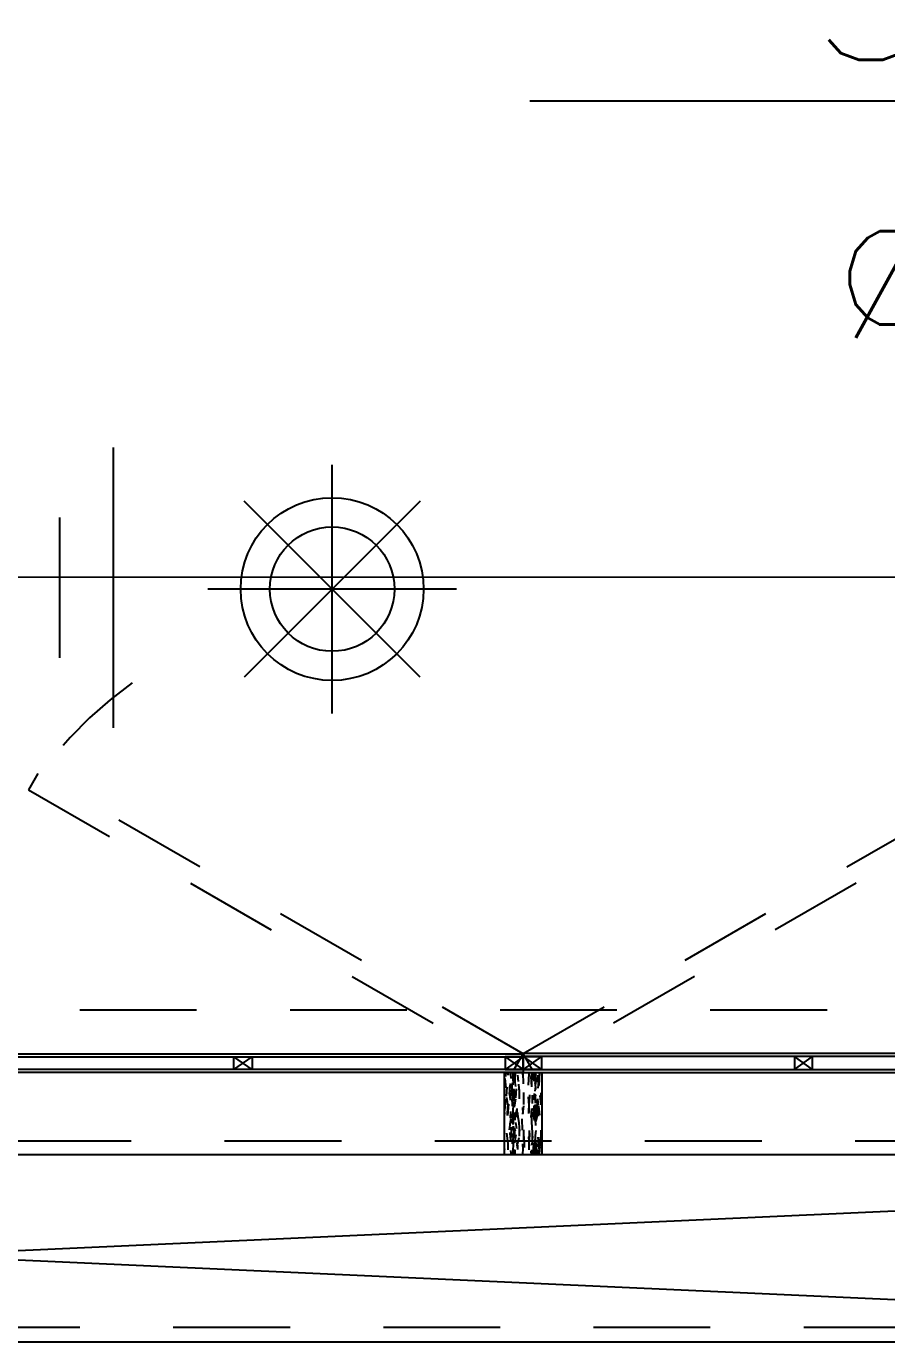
# Model space of a CAD drawing. Header units: millimetres. Extents: x 188.6 to 263.2, y 40.1 to 120.1.
# Drawn here: x 225.931 to 226.852, y 69.115 to 70.523 of the extents above; entities that cross this region are included whole.
import ezdxf
from ezdxf.enums import TextEntityAlignment as Align

# ---------------------------------------------------------------- set-up
doc = ezdxf.new("R2010")
doc.units = ezdxf.units.MM
doc.set_wipeout_variables(frame=1)
doc.linetypes.add('HIDDEN2', pattern=[0.1875, 0.125, -0.0625])
doc.linetypes.add('XREF-TIPO$0$HIDDEN', pattern=[0.375, 0.25, -0.125])
for name, color, linetype in [('ARQ', 8, 'Continuous'), ('ESTR-VIGAS', 11, 'HIDDEN2'), ('ESTRUTURA', 7, 'Continuous'), ('SPK', 10, 'Continuous'), ('SPK-COL', 7, 'Continuous'), ('SPK-CONEXAO', 10, 'Continuous'), ('SPK-INTERNO', 244, 'Continuous'), ('SPK-TUBO-TETO', 12, 'Continuous')]:
    doc.layers.add(name, color=color, linetype=linetype)
doc.styles.add('ROMANS', font='ROMANS.SHX', dxfattribs={"height": 0.15})
pattern_1 = [(79.69520000000003, (226.4120790876502, 69.33205245531212), (0.0399997950214397, 0.2400000384339161), [0.00447212, -0.4427414399999975]), (90, (226.4128790875719, 69.33645245528828), (-0.04, 0.04), [0.0044, -0.0356]), (108.4348999999999, (226.4128790875719, 69.34085245526444), (-0.0399999361289083, 0.0800000173837185), [0.00379472, -0.1226963599999994]), (262.875, (226.4116790876312, 69.34445245659958), (0.0399999312757586, 0.2800000151938114), [0.00322492, -0.3192654]), (264.8056, (226.4112790876122, 69.34125245644759), (0.0399998089879781, 0.4000000268017958), [0.00441816, -0.4373962800000001]), (284.0361999999999, (226.4108790875932, 69.33685245647143), (0.0399999222944498, -0.1200000218395896), [0.00494772, -0.15997648]), (99.46229999999994, (226.4120790876502, 69.33525245546411), (-0.0399999255680974, 0.2000000309478123), [0.00243312, -0.2408774]), (83.65980000000005, (226.4116790876312, 69.33765245511246), (-0.0400000631583878, -0.3199999761042569), [0.00362216, -0.35859324]), (275.7106, (226.4120790876502, 69.34125245644759), (0.0400000525866517, -0.3599999769398341), [0.00401996, -0.3979750799999974]), (258.6901000000001, (226.4124790875528, 69.33725245579194), (0.0399999052864643, 0.1600000300892381), [0.0020396, -0.2019211599999987]), (84.8056, (226.4124790875528, 69.32845245583961), (-0.0399998089879779, -0.4000000268017958), [0.00441816, -0.43739628]), (78.69009999999997, (226.4128790875719, 69.33285245581578), (-0.0399999052864644, -0.160000030089238), [0.0040792, -0.19988156]), (90, (226.4136790876098, 69.33685245647143), (-0.04, 0.04), [0.0048, -0.0352]), (110.5559999999999, (226.4136790876098, 69.3416524557681), (-0.0799998398568635, 0.2000000737816969), [0.0034176, -0.3383425599999999]), (93.81409999999993, (226.4124790875528, 69.34485245592009), (-0.0400002449589481, 0.5599999736578523), [0.00601332, -0.59531852]), (84.8056, (226.4120790876502, 69.35085245504092), (-0.0399998089879779, -0.4000000268017958), [0.00441816, -0.43739628]), (90, (226.4124790875528, 69.35525245501708), (-0.04, 0.04), [0.0044, -0.0356]), (95.19439999999994, (226.4124790875528, 69.31965245588731), (-0.039999808987978, 0.4000000268017958), [0.00441816, -0.4373962800000001]), (84.8056, (226.4120790876502, 69.32405245586345), (-0.0399998089879779, -0.4000000268017958), [0.00441816, -0.43739628]), (90, (226.4116790876312, 69.31965245588731), (-0.04, 0.04), [0.0024, -0.0376]), (95.19439999999994, (226.4116790876312, 69.32205245553564), (-0.039999808987978, 0.4000000268017958), [0.00441816, -0.4373962800000001]), (90, (226.4112790876122, 69.3264524555118), (-0.04, 0.04), [0.004, -0.036]), (100.3048, (226.4112790876122, 69.33045245616745), (0.0399997950214397, -0.2400000384339161), [0.00447212, -0.44274144]), (95.19439999999994, (226.4104790875742, 69.3348524561436), (-0.039999808987978, 0.4000000268017958), [0.00441816, -0.4373962800000001]), (84.8056, (226.4100790875552, 69.33925245611978), (-0.0399998089879779, -0.4000000268017958), [0.00441816, -0.43739628]), (84.8056, (226.4104790875742, 69.34365245609592), (-0.0399998089879779, -0.4000000268017958), [0.00441816, -0.43739628]), (81.86989999999993, (226.4108790875932, 69.34805245607208), (-0.03999997423262201, -0.2399999910584448), [0.00565684, -0.2771858399999973]), (90, (226.4116790876312, 69.3536524558724), (-0.04, 0.04), [0.006, -0.034]), (77.47120000000002, (226.435679087607, 69.35205245672772), (0.0399999841217957, 0.2000000128163639), [0.0036878, -0.36509396]), (84.28939999999999, (226.4364790876451, 69.35565245620023), (-0.0400000525866517, -0.3599999769398341), [0.00401996, -0.3979750800000001]), (98.13009999999994, (226.435679087607, 69.35205245672772), (-0.0399999742326217, 0.2399999910584448), [0.00282844, -0.2800142800000001]), (99.46229999999994, (226.435279087588, 69.35485245569657), (-0.0399999255680974, 0.2000000309478123), [0.0048662, -0.23844428]), (90, (226.43447908755, 69.31965245588731), (-0.04, 0.04), [0.0048, -0.0352]), (80.5377, (226.43447908755, 69.32445245518397), (-0.0399999255680975, -0.2000000309478122), [0.00243312, -0.2408774]), (291.8014, (226.434879087569, 69.32685245669495), (-0.039999996420026, 0.1200000109204308), [0.00215408, -0.21325252]), (282.9946000000001, (226.435679087607, 69.32485245636713), (-0.0799999031031338, 0.3600000307099759), [0.00533668, -0.5283298799999999]), (82.87500000000001, (226.435679087607, 69.35645245670389), (-0.0399999312757587, -0.2800000151938114), [0.00322492, -0.3192654]), (97.12499999999991, (226.435679087607, 69.35645245670389), (-0.0399999312757586, 0.2800000151938114), [0.00322492, -0.3192654]), (90, (226.435279087588, 69.31965245588731), (-0.04, 0.04), [0.0032, -0.0368]), (284.0361999999999, (226.435279087588, 69.3228524560393), (0.0399999222944498, -0.1200000218395896), [0.00329848, -0.16162576]), (86.63350000000004, (226.4340790876474, 69.32845245583961), (-0.0400004385341794, -0.6399999728787479), [0.00681176, -0.6743637199999946]), (87.70940000000003, (226.43447908755, 69.33525245546411), (-0.0399998301250331, -0.9600000051670294), [0.010008, -0.9907916800000002]), (93.17979999999955, (226.434879087569, 69.3452524552406), (-0.0399996416930524, 0.6800000201079799), [0.00721112, -0.713899159999997]), (99.46229999999994, (226.43447908755, 69.35245245604824), (-0.0399999255680974, 0.2000000309478123), [0.00729932, -0.2360112]), (100.3048, (226.4380790876046, 69.31965245588731), (0.0399997950214397, -0.2400000384339161), [0.00447212, -0.44274144]), (105.9454, (226.4372790875666, 69.32405245586345), (0.0399999955718552, -0.1600000050660861), [0.00582408, -0.28538032]), (90, (226.435679087607, 69.32965245566379), (-0.04, 0.04), [0.0052, -0.0348]), (81.86989999999993, (226.435679087607, 69.3348524561436), (-0.03999997423262201, -0.2399999910584448), [0.00565684, -0.2771858399999973]), (93.57629999999935, (226.4364790876451, 69.34045245594393), (-0.0399996286932699, 0.600000026173364), [0.00641248, -0.6348362799999994]), (81.25380000000001, (226.436079087626, 69.3468524562479), (0.0400001678823012, 0.279999973454254), [0.00526116, -0.5208566799999947]), (75.96380000000005, (226.4368790875476, 69.35205245672772), (-0.0399999222944498, -0.1200000218395896), [0.00494772, -0.15997648]), (90, (226.4380790876046, 69.3568524560244), (-0.04, 0.04), [0.0028, -0.0372]), (264.8056, (226.4340790876474, 69.32845245583961), (0.0399998089879781, 0.4000000268017958), [0.00883628, -0.4329781600000002]), (85.23639999999993, (226.4316790876498, 69.31965245588731), (-0.0399996613064505, -0.4400000378527836), [0.00963328, -0.4720305200000002]), (90, (226.4324790875714, 69.32925245634328), (-0.04, 0.04), [0.0092, -0.0308]), (94.08559999999996, (226.4324790875714, 69.3384524556161), (-0.0399998452941669, 0.5200000059605934), [0.0112285199999999, -0.5501981999999948]), (90, (226.4316790876498, 69.34965245521676), (-0.04, 0.04), [0.01, -0.03]), (97.12499999999991, (226.4400790875832, 69.31965245588731), (-0.0399999312757586, 0.2800000151938114), [0.00967472, -0.3128156]), (96.34019999999997, (226.4388790876426, 69.32925245634328), (-0.0400000631583877, 0.3199999761042569), [0.00724432, -0.3549710800000001]), (87.51039999999998, (226.4380790876046, 69.33645245528828), (-0.0400007146107917, -0.8799999791882172), [0.00920868, -0.91166048]), (83.48020000000005, (226.4384790876236, 69.34565245642374), (-0.1199999810097492, -1.039999991634944), [0.01409112, -1.395022079999999]), (93.01279999999981, (226.4140790876288, 69.31965245588731), (-0.0400001641951632, 0.7200000004678956), [0.00761052, -0.7534413999999995]), (81.86989999999993, (226.4136790876098, 69.32725245601546), (-0.03999997423262201, -0.2399999910584448), [0.0084852799999999, -0.2743574399999974]), (87.61409999999995, (226.4148790875505, 69.33565245664727), (-0.0399993108224176, -0.9200000209549773), [0.0096083199999999, -0.9512246399999948]), (100.6197, (226.4152790875694, 69.3452524552406), (0.0800003233247349, -0.4399999361847267), [0.00651152, -0.64464128]), (90, (226.4140790876288, 69.35165245554458), (-0.04, 0.04), [0.008, -0.032]), (86.82020000000004, (226.4092790876336, 69.31965245588731), (-0.0399996416930523, -0.6800000201079799), [0.00721112, -0.7138991599999948]), (96.00899999999996, (226.4096790876526, 69.32685245669495), (0.0399999726992737, -0.3999999900362416), [0.007642, -0.75655692]), (96.7098, (226.4088790876146, 69.33445245496046), (0.0399997552497613, -0.3600000399100522), [0.00684688, -0.6778428000000001]), (84.28939999999999, (226.4080790875766, 69.34125245644759), (-0.0400000525866517, -0.3599999769398341), [0.00803992, -0.39395512]), (77.90519999999998, (226.4088790876146, 69.34925245589625), (-0.0800002693395147, -0.359999944064556), [0.00572712, -0.56698572]), (99.46229999999994, (226.4100790875552, 69.35485245569657), (-0.0399999255680974, 0.2000000309478123), [0.0048662, -0.23844428]), (93.81409999999993, (226.4168790876454, 69.31965245588731), (-0.0400002449589481, 0.5599999736578523), [0.00601332, -0.59531852]), (77.19570000000002, (226.4164790876264, 69.32565245500814), (-0.1200002955069241, -0.519999913875351), [0.0090244, -0.89341672]), (90, (226.418479087605, 69.33445245496046), (-0.04, 0.04), [0.01, -0.03]), (95.44029999999985, (226.418479087605, 69.34445245659958), (0.0399997348496507, -0.4400000124883264), [0.008438, -0.8353629199999995]), (96.7098, (226.417679087567, 69.35285245536873), (0.0399997552497613, -0.3600000399100522), [0.00684688, -0.6778428000000001]), (90, (226.4064790876171, 69.31965245588731), (-0.04, 0.04), [0.0068, -0.0332]), (98.13009999999994, (226.4064790876171, 69.3264524555118), (-0.0399999742326217, 0.2399999910584448), [0.01131372, -0.2715289999999999]), (87.61409999999995, (226.4048790876575, 69.33765245511246), (-0.0399993108224176, -0.9200000209549773), [0.0096083199999999, -0.9512246399999948]), (84.47250000000003, (226.40527908756, 69.34725245556842), (0.0799994151865981, 0.840000068775989), [0.01245792, -1.233335]), (96.8428, (226.4428790875997, 69.31965245588731), (0.0800003199169901, -0.6799999746191422), [0.0100717599999999, -0.9971025199999946]), (90, (226.4416790875427, 69.32965245566379), (-0.04, 0.04), [0.0112, -0.0288]), (86.34780000000003, (226.4416790875427, 69.34085245526444), (-0.0799994919411372, -1.240000037688629), [0.0188382399999999, -1.864987639999988]), (90, (226.4288790876332, 69.31965245588731), (-0.04, 0.04), [0.0096, -0.0304]), (94.76359999999987, (226.4288790876332, 69.32925245634328), (-0.0399996613064504, 0.4400000378527836), [0.0096332799999999, -0.4720305199999978]), (88.15239999999996, (226.4280790875952, 69.33885245679926), (-0.0399997735908692, -1.200000018572352), [0.01240644, -1.22823856]), (87.2737, (226.4284790876143, 69.35125245622407), (-0.0399998407090877, -0.8000000117989386), [0.00840952, -0.8325423200000001]), (84.8056, (226.4224790875621, 69.31965245588731), (-0.0399998089879779, -0.4000000268017958), [0.00883628, -0.4329781600000001]), (90, (226.4232790876001, 69.32845245583961), (-0.04, 0.04), [0.0128, -0.0272]), (91.90919999999942, (226.4232790876001, 69.34125245644759), (-0.0400009696431283, 1.15999996126315), [0.01200668, -1.188659799999997]), (93.57629999999935, (226.4228790875811, 69.3532524565519), (-0.0399996286932699, 0.600000026173364), [0.00641248, -0.6348362799999994])]

# ---------------------------------------------------------------- blocks, each defined once
blk = doc.blocks.new('ESTR-TP-29.09.2016')
at = {"layer": 'ESTR-VIGAS'}
for points in [[(23.31003711690067, 9.955175113753011), (17.94003711690067, 9.955175113753011)], [(17.94003711690067, 9.815175113753014), (23.31003711690067, 9.815175113753014)], [(22.51003711690079, 9.615175113753011), (17.94003711690067, 9.615175113753011)]]:
    blk.add_lwpolyline(points, dxfattribs=at)
blk = doc.blocks.new('XREF-TIPO$0$A$C17B41C2F')
at = {"color": 0}
for p, q in [((-0.0500000473812179, 0.0168749634176493), (-0.0305222213037268, 0.0031507220119238)), ((-0.0305222213037268, 0.0168749634176493), (-0.0500000473812179, 0.0031507220119238)), ((0.2402610395802185, 0.0031372644007206), (0.2597388656577095, 0.0168749634176493)), ((0.2597388656577095, 0.0031372644007206), (0.2402610395802185, 0.0168749634176493))]:
    blk.add_line(p, q, dxfattribs=at)
at = {"color": 0, "ltscale": 0.5}
for p, q in [((0.5305221265416549, 0.0168749634176493), (0.5499999526191459, 0.0031507220119238)), ((0.5499999526191459, 0.0168749634176493), (0.5305221265416549, 0.0031507220119238))]:
    blk.add_line(p, q, dxfattribs=at)
for points in [[(-0.0500000473812179, -3.53902578e-08), (0.5499999526191459, -3.53902578e-08), (0.5499999526191459, 0.0199999641627073), (-0.0500000473812179, 0.0199999641627073)], [(-0.0500000473812179, 0.0031507220119238), (0.5499999526191459, 0.0031249653548002), (0.5499999526191459, 0.0168749634176493), (-0.0500000473812179, 0.0168749634176493), (-0.0500000473812179, 0.0031507220119238)], [(0.5499999526191459, 0.0031507220119238), (0.5305221265416549, 0.0031507220119238), (0.5305221265416549, 0.0168749634176493), (0.5499999526191459, 0.0168749634176493)]]:
    blk.add_lwpolyline(points, close=True, dxfattribs=at)
at = {"color": 0}
for points in [[(-0.0305222213037268, 0.0031507220119238), (-0.0500000473812179, 0.0031507220119238), (-0.0500000473812179, 0.0168749634176493), (-0.0305222213037268, 0.0168749634176493)], [(0.2597388656577095, 0.0168749634176493), (0.2402610395802185, 0.0168749634176493), (0.2402610395802185, 0.0031372644007206), (0.2597388656577095, 0.0031372644007206)]]:
    blk.add_lwpolyline(points, close=True, dxfattribs=at)
blk = doc.blocks.new('SPK')
blk.add_wipeout([(-0.06921631928335215, 0.06920484753231643), (-0.06731210151277799, 0.07105806251086433), (-0.06731209800041053, 0.07105806583753327), (-0.06584547272539164, 0.07241898753122777), (-0.06584547717545063, 0.07241898348574383), (-0.06355536024178221, 0.07443658997529257), (-0.06355535802305745, 0.07443659186938989), (-0.06178372632609453, 0.07591328621059512), (-0.06178371935187907, 0.07591329188585771), (-0.059604059364282605, 0.07763615421118564), (-0.059604052922157244, 0.07763615915630467), (-0.057868626553498885, 0.0789380043148733), (-0.05786862655349896, 0.07893800431487347), (-0.05456747691208451, 0.08125468463474972), (-0.05456747691208451, 0.08125468463474972), (-0.05245113255746503, 0.08263643447597735), (-0.050711400261287835, 0.08371517629968528), (-0.05071140026128795, 0.08371517629968545), (-0.04810922361487613, 0.08523699048403133), (-0.04810922361487635, 0.08523699048403166), (-0.045293378345958146, 0.08676587315118978), (-0.04529337405728622, 0.08676587538965908), (-0.04313176547683107, 0.08786030140235868), (-0.041566869621955334, 0.08861128525923384), (-0.039893902695405714, 0.0893768621522173), (-0.039893895279199114, 0.08937686546206036), (-0.03642099757998274, 0.09084725730428866), (-0.036420989921164305, 0.09084726037434854), (-0.034084600995894825, 0.09174929156979023), (-0.031753209664861615, 0.0925818940277785), (-0.030248909561753308, 0.09308418432697207), (-0.028074781809412027, 0.09376274824904618), (-0.026606389728518927, 0.09418989626389296), (-0.026606389728518965, 0.09418989626389307), (-0.02440373708014133, 0.09478438958685809), (-0.022556553882416182, 0.09524082264243061), (-0.022556548385220525, 0.09524082394421302), (-0.020347394105657567, 0.09573705963915774), (-0.020347394105657623, 0.09573705963915813), (-0.01830519409725452, 0.09614838255070396), (-0.01830518611924107, 0.09614838406941484), (-0.014773231863054027, 0.09675396283482446), (-0.014773225577882017, 0.09675396379438461), (-0.011409130045493045, 0.09720801941135848), (-0.00995641275684457, 0.09736751753969974), (-0.008285420553617593, 0.09752390396731375), (-0.00828541803627163, 0.0975239041811568), (-0.005796119197604823, 0.09770343352199307), (-0.0046998623551388775, 0.0977622926446986), (-0.0046998623551388775, 0.09776229264469893), (-0.0026587878056059237, 0.09783907018754823), (-0.002658787805605904, 0.09783907018754862), (-0.0010208938404785593, 0.0978698619445999), (-0.0010208902677861975, 0.09786986198186254), (-1.95773314936126e-17, 0.09787518571702725), (0.0016126167120473725, 0.09786190142885376), (0.003836511818827926, 0.09779997383348649), (0.003836520063716248, 0.09779997351009206), (0.008357409638574769, 0.09751776188895045), (0.01131808733397664, 0.09721866045791705), (0.011318095656939458, 0.0972186594890807), (0.015505192888470614, 0.09663937772149161), (0.017459965009229528, 0.09630543918440848), (0.017459965009229587, 0.09630543918440887), (0.02071532323414791, 0.09565813206111917), (0.022762524683221468, 0.09519181170240248), (0.024752358013840233, 0.09469395830988825), (0.024752358013840233, 0.0946939583098883), (0.027403241933047422, 0.09396118406877596), (0.027403246981906895, 0.09396118259648445), (0.030625742530395947, 0.09296089836359434), (0.03236062875758614, 0.09237135899517807), (0.03236062875758614, 0.09237135899517807), (0.03542315673200045, 0.09124091275156276), (0.037277051928814565, 0.09049940665463607), (0.03727705192881465, 0.0904994066546363), (0.03978837168133429, 0.0894238858499592), (0.04215015321460666, 0.08833535781434909), (0.04215016132987424, 0.08833535394256448), (0.04508444155702481, 0.08686820334352374), (0.04693080343807575, 0.08589136521565921), (0.049020861886943635, 0.08471604922137965), (0.05131187690282688, 0.08334852464399178), (0.05298137461486883, 0.08229752930102979), (0.054876424867120265, 0.08104638230440608), (0.056630428966484715, 0.07983082421633858), (0.05663042896648478, 0.07983082421633869), (0.05915105587284406, 0.07798179910868397), (0.061483518019655556, 0.07615659716367817), (0.06589565979793029, 0.0723733314196946), (0.06693544266660909, 0.07141292341822636), (0.06693544266660933, 0.07141292341822658), (0.06921631928335215, 0.06920484753231643), (0.06921632031475566, 0.06920484650091285), (0.06921632031475566, 0.06920484650091285), (0.06921632031475566, 0.06920484650091285), (0.07167990202852521, 0.06665028156712216), (0.07167990516973417, 0.06665027818944969), (0.07389502049397918, 0.06418606446698627), (0.07389502049397935, 0.06418606446698638), (0.07526289174529664, 0.06257682457028624), (0.0752628917452968, 0.06257682457028635), (0.0765021030335111, 0.06105591677770361), (0.07650209796698434, 0.06105592312478825), (0.0785096499557136, 0.058452470761432895), (0.0785096532153728, 0.05845246638412405), (0.08054059153300575, 0.05562134972858468), (0.08054059153300575, 0.05562134972858468), (0.08054059153300615, 0.05562134972858501), (0.0825583624869015, 0.05258049050320368), (0.0825583671889887, 0.05258048312191049), (0.08412137316877644, 0.05004242206822032), (0.08412137391463757, 0.050042420814714134), (0.08551790711486881, 0.0476171464628341), (0.08652139239360497, 0.04576894293190259), (0.0865213963124378, 0.04576893552561448), (0.08774913525562407, 0.04336924945274445), (0.08774913739956683, 0.043369245116045146), (0.08774913739956683, 0.043369245116045146), (0.08899716012448253, 0.04074761557985476), (0.08899716303726742, 0.04074760921980963), (0.09010088094243594, 0.038245932286181006), (0.0901008809424361, 0.03824593228618109), (0.091469226393567, 0.03484793635111538), (0.09146922865777773, 0.034847930409946076), (0.09266677317857659, 0.03152686775725266), (0.0932428424216427, 0.029780642094789922), (0.09378728154269568, 0.028019645442201924), (0.0937872815426957, 0.028019645442201924), (0.0937872815426957, 0.028019645442201924), (0.09475210401836161, 0.024561613003699218), (0.09475210401836161, 0.024561613003699218), (0.09475210401836161, 0.024561613003699218), (0.09519506023515854, 0.022785418762682585), (0.09519506155081119, 0.02278541326879005), (0.09570098842839143, 0.02055837326779611), (0.09605385402477037, 0.018842038194278654), (0.09642327001057713, 0.01685123001164837), (0.09667837368468835, 0.015321165724416996), (0.09694583770297525, 0.013527444835542052), (0.09694583848433248, 0.013527439240608619), (0.09723574276416788, 0.011258312602291876), (0.0972357434961699, 0.01125830628657204), (0.09751351474064672, 0.008527389601365787), (0.09751351474064687, 0.008527389601365787), (0.09776034992191193, 0.004959613987028266), (0.09776034992191193, 0.004959613987028266), (0.09786006881504858, 0.0022698966505632356), (0.09786006881504858, 0.0022698966505632356), (0.09786006881504858, -1.1471751035746491e-05), (0.097886657468063, -1.1471751035746491e-05), (0.09776776801008322, -0.004834463415599427), (0.09776776786634665, -0.004834466329306064), (0.09758096232982981, -0.007741510628955756), (0.09734306072620756, -0.010313230762184017), (0.09734306038295276, -0.01031323400565573), (0.09675643846130463, -0.01484350891905925), (0.09675643846130479, -0.014843508919059278), (0.09592425058363038, -0.0195136731713563), (0.09592425058363051, -0.019513673171356355), (0.09494539878945127, -0.023826781091498245), (0.09494539878945127, -0.023826781091498245), (0.0940216595427765, -0.027246104979556013), (0.09402165954277739, -0.027246104979556013), (0.09302547434581943, -0.030475529803191986), (0.0930254743458196, -0.03047552980319207), (0.09114594315173272, -0.03570761660242061), (0.09114594065683441, -0.03570762297285107), (0.08974019508484599, -0.03910744464344115), (0.08974019343707337, -0.03910744842570721), (0.08798175422577256, -0.04291844826564925), (0.08798175422577278, -0.04291844826564936), (0.08606677157814868, -0.046640953201987995), (0.08439658578251308, -0.04959991817280726), (0.08202376746768356, -0.05343337063788975), (0.08202376746768363, -0.053433370637889804), (0.07942061203779446, -0.05723178364997625), (0.07764636876407136, -0.059617168861494346), (0.07764636876407136, -0.0596171688614944), (0.07399769482625816, -0.0640906327214314), (0.0739976921255234, -0.06409063584020067), (0.07399769117066934, -0.06409063694285247), (0.06903842818124302, -0.06904989993227884), (0.0692163192833521, -0.06922779103438795), (0.06750319022401371, -0.07089953153440516), (0.06750319517856693, -0.07089952681642894), (0.0664293541778784, -0.0719068027105618), (0.0650949072474711, -0.0731172222821192), (0.06396552650382145, -0.07410741718233944), (0.06267473564115454, -0.07520239688553108), (0.061009588301878595, -0.07655967777511692), (0.05972334354970685, -0.07756738671252392), (0.0584261007701192, -0.07854928722275424), (0.056376513511830574, -0.08003325900001142), (0.05458746301695336, -0.08126420457672397), (0.05303706299137276, -0.08228460016802908), (0.051464363311682235, -0.08327741328293169), (0.04880667328631014, -0.08486255514419704), (0.046463758169640074, -0.08616782315372129), (0.044346514447141744, -0.08727649548139071), (0.04152956435084485, -0.08865171653352144), (0.03887130844710283, -0.08984920931092817), (0.03695465232019754, -0.09065446035006226), (0.0339322413366023, -0.09182868532313511), (0.03393223569543872, -0.09182868740789983), (0.031501503908738265, -0.0926907734410984), (0.028283865193476018, -0.09372284075174564), (0.024375949499406222, -0.09481448223209772), (0.02157806619742783, -0.09549018544916474), (0.018989002243635866, -0.09603863199261074), (0.015420552798588, -0.0966758615833618), (0.012639927452640972, -0.09707861317521659), (0.010106425176210182, -0.09737500640558448), (0.0064142995011060395, -0.09768774559571147), (0.0029499875495515465, -0.0978536675753703), (-1.95773314936126e-17, -0.0978536675753703), (-0.002119244925081541, -0.0978751857170272), (-0.008370066898137922, -0.09753961994626478), (-0.013053321220063203, -0.09702388598445076), (-0.016899559631689, -0.09642828872050879), (-0.018992318425401503, -0.09603797617089915), (-0.02183843385512763, -0.09543096932372873), (-0.021838440524248263, -0.09543096779738243), (-0.025647977446621624, -0.09447828583496465), (-0.027477616234217628, -0.09396240743746138), (-0.030476595573434295, -0.09303283936366168), (-0.03416818309942205, -0.0917411451067944), (-0.03666595209605284, -0.09077162637386448), (-0.03981096102862125, -0.08943677629201875), (-0.04403531657902437, -0.0874339437136551), (-0.04511720920347617, -0.08688054072244576), (-0.048079723013642266, -0.08527657566348833), (-0.05110340847581528, -0.08349943107705957), (-0.053011609606985914, -0.08230100302413532), (-0.05526392557501935, -0.08080563144286358), (-0.059025701769944476, -0.0780996542169858), (-0.060282891856834546, -0.07713326283272123), (-0.06188816118032037, -0.07585112639152444), (-0.0639843883432034, -0.07409112994824915), (-0.06651446830083071, -0.07182806605157085), (-0.06756304146559165, -0.0708424899435518), (-0.06921631928335258, -0.06922779103438834), (-0.07184129006119555, -0.06649926576326812), (-0.07553082910536091, -0.06227616130239119), (-0.0755308309609932, -0.062276159051396995), (-0.07918997829956001, -0.05755054584147554), (-0.079189979156959, -0.05755054466145293), (-0.08132994695696992, -0.05448382655828027), (-0.08132994695697003, -0.054483826558280324), (-0.08478375806794071, -0.04893500471981002), (-0.08654238492580377, -0.0457521901715405), (-0.08654238492580381, -0.0457521901715405), (-0.08654238560739363, -0.04575218888195845), (-0.08907062432685377, -0.04060976718685924), (-0.08907062623991056, -0.040609762989707976), (-0.0912370617926328, -0.03547407551496251), (-0.09123706482825422, -0.03547406770501002), (-0.0929948395167175, -0.030568918200795547), (-0.09299484228645057, -0.03056890977172208), (-0.09441107675243024, -0.025863866160773935), (-0.09533629543084832, -0.022210311445756997), (-0.0962027503101428, -0.01808987165352202), (-0.0967256198579447, -0.01504317735506741), (-0.09717510200699667, -0.01179269665338234), (-0.09763018723439565, -0.007029373785568421), (-0.09778785004151214, -0.004408526962033282), (-0.097886657468063, -1.1471751035746491e-05), (-0.09783348083033958, 0.0032146309890373204), (-0.09766161076283629, 0.006622342647802287), (-0.09766161016972631, 0.006622351379430652), (-0.09737399186904216, 0.009993697800629892), (-0.0973739918690423, 0.009993697800629892), (-0.0969365054885607, 0.013594101148928228), (-0.09648499581208014, 0.01649438458581498), (-0.09602346214901483, 0.01899622214345567), (-0.0953868634835784, 0.021969064753679685), (-0.09474773223215838, 0.024578464140159628), (-0.09400754073477735, 0.027271856404985445), (-0.09318474029980804, 0.029961881173307336), (-0.09318473985317066, 0.02996188256186863), (-0.0918799189013422, 0.03375061072254179), (-0.09187991890134233, 0.0337506107225419), (-0.08908765395008447, 0.04054944076261388), (-0.0877975064593546, 0.04327126810897708), (-0.08651457944275087, 0.04578181655755609), (-0.08417963551029749, 0.04994437551055467), (-0.08417963551029749, 0.04994437551055467), (-0.08417963551029752, 0.04994437551055467), (-0.08185360235447803, 0.053670792469699496), (-0.08185360235447822, 0.05367079246969969), (-0.07940673109796137, 0.057228101680341315), (-0.07940672666597488, 0.0572281078287013), (-0.07576826953903736, 0.06196406407827082), (-0.0757682695390374, 0.061964064078270875), (-0.07249512344885643, 0.06576279971132992), (-0.0691346974556115, 0.06912322570457574)]).dxf.layer = 'SPK'
at = {"layer": 'SPK'}
blk.add_circle((0, 0), 0.097886657468063, dxfattribs=at)
at = {"layer": 'SPK-INTERNO'}
for p, q in [((0, 0.133203512122364), (0, -0.133203512122364)), ((-0.0941891066995879, 0.0941891066995879), (0.0941891066995879, -0.0941891066995879)), ((-0.0941891066995879, -0.0941891066995879), (0.0941891066995879, 0.0941891066995879)), ((-0.133203512122364, 0), (0.133203512122364, 0))]:
    blk.add_line(p, q, dxfattribs=at)
blk.add_circle((0, 0), 0.0666017560611825, dxfattribs=at)
blk = doc.blocks.new('RED')
for p, q in [((0, -0.2000000000000455), (0, 0.2000000000000455)), ((0.0765973255338395, -0.1000000000001364), (0.0765973255338395, 0.1000000000001364))]:
    blk.add_line(p, q)
blk = doc.blocks.new('INDU')
at = {"color": 7}
blk.add_line((-0.0049999999999955, 0), (0.0049999999999955, 0), dxfattribs=at)
at = {"style": 'ROMANS'}
for tag, p in [('TQ-01', (0, 0.0011890419920064)), ('100', (0, -0.0017175051823415))]:
    blk.add_attdef(tag, text='', height=0.0015, dxfattribs=at).set_placement(p, align=Align.MIDDLE)

msp = doc.modelspace()

# ---------------------------------------------------------------- hatches: boundary and pattern name
at = {"layer": 'ARQ'}
h = msp.add_hatch(dxfattribs=at)
h.set_pattern_fill('WOOD8', color=256, scale=0.04, angle=90, pattern_type=2)
h.set_pattern_definition(pattern_1)
h.paths.add_polyline_path([(226.482879087637, 69.40284514359246), (226.4428790875997, 69.40284514359246), (226.4428790875997, 69.31457494160486), (226.482879087637, 69.31457494160486)])
h = msp.add_hatch(dxfattribs=at)
h.set_pattern_fill('WOOD8', color=256, scale=0.04, angle=90, pattern_type=2)
h.set_pattern_definition(pattern_1)
h.paths.add_polyline_path([(226.482879087637, 69.40284514359246), (226.4428790875997, 69.40284514359246), (226.4428790875997, 69.31457494160486), (226.482879087637, 69.31457494160486)])

# ---------------------------------------------------------------- linework, layer by layer
for p, q in [((227.7028790987117, 69.31470042485239), (224.0228790765256, 69.31470089784216)), ((227.7028790987117, 69.31470042485239), (224.0228790765256, 69.31470089784216)), ((223.7681790361746, 69.29953133193885), (227.8578815977752, 69.11457293499323)), ((223.7681790361746, 69.29953133193885), (227.8578815977752, 69.11457293499323)), ((227.8578816243605, 69.29951501788446), (223.7681790362828, 69.11457494174715)), ((227.8578816243605, 69.29951501788446), (223.7681790362828, 69.11457494174715)), ((223.6778502059212, 69.11457292629188), (229.6260818516141, 69.11457293838475)), ((223.6778502059212, 69.11457292629188), (229.6260818516141, 69.11457293838475)), ((223.76785020587, 69.11457494160481), (230.3606842067986, 69.11457494160481)), ((223.76785020587, 69.11457494160481), (230.3606842067986, 69.11457494160481))]:
    msp.add_line(p, q, dxfattribs=at)
at = {"layer": 'ARQ', "linetype": 'XREF-TIPO$0$HIDDEN', "ltscale": 0.3}
for points in [[(225.9332638455714, 69.70552463545685), (226.4528790878419, 69.4055246354569), (226.4628790876184, 69.42284514314542), (225.943263845348, 69.72284514314536)], [(225.9332638455714, 69.70552463545685), (226.4528790878419, 69.4055246354569), (226.4628790876184, 69.42284514314542), (225.943263845348, 69.72284514314536)], [(226.9924943296659, 69.70564951881715), (226.4728790873953, 69.4056495188172), (226.4628790876188, 69.42297002650571), (226.9824943298892, 69.72297002650566)], [(226.9924943296659, 69.70564951881715), (226.4728790873953, 69.4056495188172), (226.4628790876188, 69.42297002650571), (226.9824943298892, 69.72297002650566)]]:
    msp.add_lwpolyline(points, close=True, dxfattribs=at)
at = {"layer": 'ARQ'}
msp.add_lwpolyline([(226.4428790875997, 69.40284514359246), (226.482879087637, 69.40284514359246), (226.482879087637, 69.31457494160486), (226.4428790875997, 69.31457494160486)], close=True, dxfattribs=at)
msp.add_lwpolyline([(226.4428790875997, 69.40284514359246), (226.482879087637, 69.40284514359246), (226.482879087637, 69.31457494160486), (226.4428790875997, 69.31457494160486)], close=True, dxfattribs=at)
at = {"layer": 'ARQ', "linetype": 'XREF-TIPO$0$HIDDEN', "ltscale": 0.3}
msp.add_arc((226.2997160493785, 69.46248224985993), 0.4395487031621693, 125.5521563558979, 186.48409545839, dxfattribs=at)
msp.add_arc((226.2997160493785, 69.46248224985993), 0.4395487031621693, 125.5521563558979, 186.48409545839, dxfattribs=at)

# ---------------------------------------------------------------- block references
at = {"layer": 'ARQ', "xscale": -1}
msp.add_blockref('XREF-TIPO$0$A$C17B41C2F', (226.4128790402371, 69.40284517898272), dxfattribs=at)
msp.add_blockref('XREF-TIPO$0$A$C17B41C2F', (226.4128790402371, 69.40284517898272), dxfattribs=at)
at = {"layer": 'ARQ'}
msp.add_blockref('XREF-TIPO$0$A$C17B41C2F', (226.5128791349996, 69.402970062343), dxfattribs=at)
msp.add_blockref('XREF-TIPO$0$A$C17B41C2F', (226.5128791349996, 69.402970062343), dxfattribs=at)
at = {"layer": 'ESTRUTURA'}
msp.add_blockref('ESTR-TP-29.09.2016', (205.9531305085538, 59.51441928844795), dxfattribs=at)
at = {"layer": 'SPK-COL', "xscale": 100, "yscale": 100, "zscale": 100}
msp.add_blockref('INDU', (226.9699383358835, 70.44315362363139), dxfattribs=at).add_auto_attribs({'100': 'ø3"', 'TQ-01': 'SPK'})
at = {"layer": 'SPK-CONEXAO', "xscale": 0.75, "yscale": 0.75, "zscale": 0.75, "rotation": 180}
msp.add_blockref('RED', (226.0239194627877, 69.92186820113912), dxfattribs=at)

# ---------------------------------------------------------------- next in the draw order: block references
at = {"layer": 'SPK', "rotation": 180}
msp.add_blockref('SPK', (226.2582661671501, 69.92036241559583), dxfattribs=at)

# ---------------------------------------------------------------- next in the draw order: linework, layer by layer
at = {"layer": 'SPK-TUBO-TETO'}
msp.add_lwpolyline([(250.883266167201, 69.92186820113912), (215.4762014679116, 69.937771060747)], dxfattribs=at)

doc.saveas('drawing.dxf')
